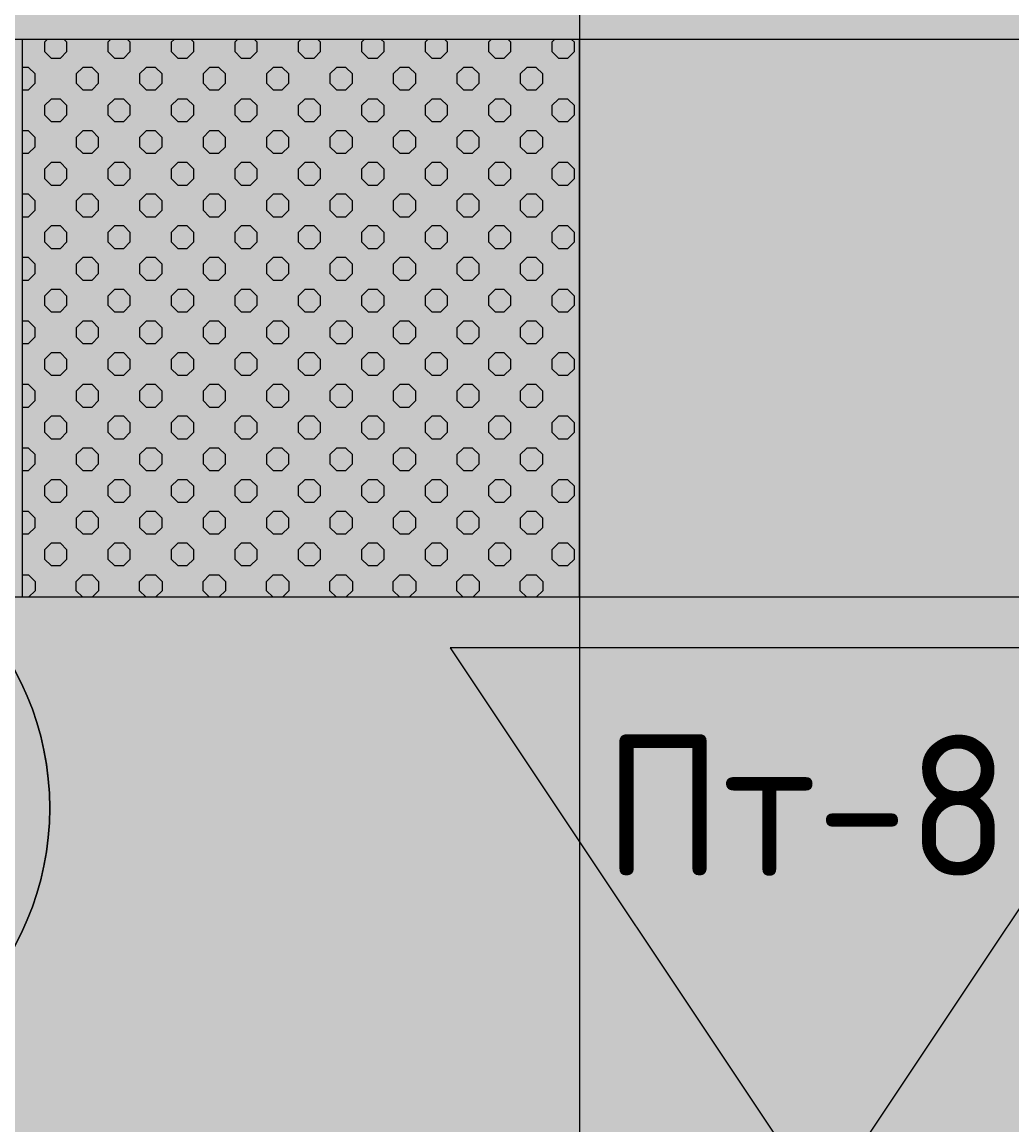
# Model space of a CAD drawing. Header units: millimetres. Extents: x -13069 to 207500, y -71366 to 56785.
# Drawn here: x 169572 to 170638, y 16397 to 17584 of the extents above; entities that cross this region are included whole.
import ezdxf

# ---------------------------------------------------------------- set-up
doc = ezdxf.new("R2010")
doc.units = ezdxf.units.MM
doc.layers.add('PDF _зоны-номер помещения', color=7, linetype='Continuous', true_color=0xffffff)
doc.layers.add('PDF _светильники', color=7, linetype='Continuous', true_color=0xffffff)
doc.layers.add('PDF _Потолки', color=7, linetype='Continuous', lineweight=5, true_color=0x535353)
doc.layers.add('PDF _Потолки - марка', color=7, linetype='Continuous')
doc.layers.add('PDF _Текст', color=7, linetype='Continuous')
doc.styles.add('PDF GOST Common', font='GOST_Common.ttf')

msp = doc.modelspace()

# ---------------------------------------------------------------- linework, layer by layer
at = {"layer": 'PDF _зоны-номер помещения', "color": 7, "lineweight": 13}
msp.add_lwpolyline([(169292.82, 17047.644, 0.4142135), (168983.421, 16738.342, 0.41426648), (169292.82, 16428.942, 0.4142135), (169602.122, 16738.342, 0.41416054)], format="xyb", close=True, dxfattribs=at)
at = {"layer": 'PDF _зоны-номер помещения', "color": 7, "lineweight": 0}
msp.add_circle((169292.785, 16738.361), 309.337, dxfattribs=at)
at = {"layer": 'PDF _Потолки', "color": 7, "lineweight": 13}
for points in [[(170172.221, 18268.344), (170172.221, 15062.841)], [(173365.922, 17565.542), (168182.684, 17565.542)], [(173365.922, 16965.542), (168181.724, 16965.542)]]:
    msp.add_lwpolyline(points, dxfattribs=at)
at = {"layer": 'PDF _Потолки', "color": 254, "lineweight": 0, "true_color": 0xcae6ff, "transparency": 33554559}
msp.add_solid([(168183.824, 18268.344), (173365.922, 18268.344), (168178.624, 15062.841), (173365.922, 15062.841)], dxfattribs=at)
at = {"layer": 'PDF _Потолки - марка', "lineweight": 13}
msp.add_lwpolyline([(170833.219, 16910.943), (170033.219, 16910.943), (170433.219, 16310.943)], close=True, dxfattribs=at)
at = {"layer": 'PDF _Потолки - марка', "color": 7, "lineweight": 0, "true_color": 0xffffff, "transparency": 33554559}
msp.add_solid([(170833.219, 16910.943), (170033.219, 16910.943), (170433.219, 16310.943)], dxfattribs=at)
at = {"layer": 'PDF _светильники', "color": 7, "lineweight": 13}
msp.add_lwpolyline([(169572.325, 16965.643), (170172.325, 16965.643), (170172.325, 17565.643), (169572.325, 17565.643)], close=True, dxfattribs=at)
at = {"layer": 'PDF _светильники', "lineweight": 20}
for points in [[(169599.321, 17565.643), (169596.421, 17562.744), (169596.421, 17552.743), (169603.52, 17545.642), (169613.523, 17545.642), (169620.524, 17552.743), (169620.524, 17562.744), (169617.619, 17565.643)], [(169667.619, 17565.643), (169664.72, 17562.744), (169664.72, 17552.743), (169671.72, 17545.642), (169681.724, 17545.642), (169688.822, 17552.743), (169688.822, 17562.744), (169685.923, 17565.643)], [(169735.923, 17565.643), (169732.92, 17562.744), (169732.92, 17552.743), (169740.025, 17545.642), (169750.022, 17545.642), (169757.121, 17552.743), (169757.121, 17562.744), (169754.222, 17565.643)], [(169804.124, 17565.643), (169801.225, 17562.744), (169801.225, 17552.743), (169808.323, 17545.642), (169818.321, 17545.642), (169825.419, 17552.743), (169825.419, 17562.744), (169822.52, 17565.643)], [(169872.422, 17565.643), (169869.523, 17562.744), (169869.523, 17552.743), (169876.622, 17545.642), (169886.619, 17545.642), (169893.724, 17552.743), (169893.724, 17562.744), (169890.824, 17565.643)], [(169940.721, 17565.643), (169937.822, 17562.744), (169937.822, 17552.743), (169944.92, 17545.642), (169954.924, 17545.642), (169961.924, 17552.743), (169961.924, 17562.744), (169959.019, 17565.643)], [(170009.019, 17565.643), (170006.12, 17562.744), (170006.12, 17552.743), (170013.224, 17545.642), (170023.222, 17545.642), (170030.223, 17552.743), (170030.223, 17562.744), (170027.323, 17565.643)], [(170077.323, 17565.643), (170074.424, 17562.744), (170074.424, 17552.743), (170081.419, 17545.642), (170091.423, 17545.642), (170098.521, 17552.743), (170098.521, 17562.744), (170095.622, 17565.643)], [(170145.622, 17565.643), (170142.723, 17562.744), (170142.723, 17552.743), (170149.723, 17545.642), (170159.721, 17545.642), (170166.819, 17552.743), (170166.819, 17562.744), (170163.92, 17565.643)], [(169572.325, 17511.541), (169579.319, 17511.541), (169586.424, 17518.542), (169586.424, 17528.543), (169579.319, 17535.641), (169572.325, 17535.641)], [(169572.325, 17443.243), (169579.319, 17443.243), (169586.424, 17450.244), (169586.424, 17460.241), (169579.319, 17467.343), (169572.325, 17467.343)], [(169572.325, 17374.941), (169579.319, 17374.941), (169586.424, 17382.043), (169586.424, 17392.044), (169579.319, 17399.041), (169572.325, 17399.041)], [(169572.325, 17306.643), (169579.319, 17306.643), (169586.424, 17313.742), (169586.424, 17323.742), (169579.319, 17330.844), (169572.325, 17330.844)], [(169572.325, 17238.342), (169579.319, 17238.342), (169586.424, 17245.443), (169586.424, 17255.441), (169579.319, 17262.542), (169572.325, 17262.542)], [(169572.325, 17170.043), (169579.319, 17170.043), (169586.424, 17177.142), (169586.424, 17187.142), (169579.319, 17194.241), (169572.325, 17194.241)], [(169572.325, 17101.843), (169579.319, 17101.843), (169586.424, 17108.843), (169586.424, 17118.841), (169579.319, 17125.942), (169572.325, 17125.942)], [(169572.325, 17033.541), (169579.319, 17033.541), (169586.424, 17040.542), (169586.424, 17050.543), (169579.319, 17057.641), (169572.325, 17057.641)], [(169572.325, 16989.343), (169579.319, 16989.343), (169586.424, 16982.342), (169586.424, 16972.341), (169579.722, 16965.643)], [(169637.223, 16965.643), (169630.522, 16972.341), (169630.522, 16982.342), (169637.62, 16989.343), (169647.624, 16989.343), (169654.722, 16982.342), (169654.722, 16972.341), (169648.02, 16965.643)], [(169705.522, 16965.643), (169698.82, 16972.341), (169698.82, 16982.342), (169705.925, 16989.343), (169715.922, 16989.343), (169722.923, 16982.342), (169722.923, 16972.341), (169716.319, 16965.643)], [(169773.82, 16965.643), (169767.124, 16972.341), (169767.124, 16982.342), (169774.223, 16989.343), (169784.22, 16989.343), (169791.221, 16982.342), (169791.221, 16972.341), (169784.623, 16965.643)], [(169842.124, 16965.643), (169835.423, 16972.341), (169835.423, 16982.342), (169842.424, 16989.343), (169852.421, 16989.343), (169859.52, 16982.342), (169859.52, 16972.341), (169852.824, 16965.643)], [(169910.319, 16965.643), (169903.721, 16972.341), (169903.721, 16982.342), (169910.722, 16989.343), (169920.719, 16989.343), (169927.824, 16982.342), (169927.824, 16972.341), (169921.122, 16965.643)], [(169978.624, 16965.643), (169971.922, 16972.341), (169971.922, 16982.342), (169979.02, 16989.343), (169989.024, 16989.343), (169996.122, 16982.342), (169996.122, 16972.341), (169989.421, 16965.643)], [(170046.922, 16965.643), (170040.22, 16972.341), (170040.22, 16982.342), (170047.325, 16989.343), (170057.322, 16989.343), (170064.421, 16982.342), (170064.421, 16972.341), (170057.719, 16965.643)], [(170115.22, 16965.643), (170108.525, 16972.341), (170108.525, 16982.342), (170115.623, 16989.343), (170125.621, 16989.343), (170132.719, 16982.342), (170132.719, 16972.341), (170126.023, 16965.643)]]:
    msp.add_lwpolyline(points, dxfattribs=at)
for points in [[(169654.722, 17528.543), (169647.624, 17535.641), (169637.62, 17535.641), (169630.522, 17528.543), (169630.522, 17518.542), (169637.62, 17511.541), (169647.624, 17511.541), (169654.722, 17518.542)], [(169722.923, 17528.543), (169715.922, 17535.641), (169705.925, 17535.641), (169698.82, 17528.543), (169698.82, 17518.542), (169705.925, 17511.541), (169715.922, 17511.541), (169722.923, 17518.542)], [(169791.221, 17528.543), (169784.22, 17535.641), (169774.223, 17535.641), (169767.124, 17528.543), (169767.124, 17518.542), (169774.223, 17511.541), (169784.22, 17511.541), (169791.221, 17518.542)], [(169859.52, 17528.543), (169852.421, 17535.641), (169842.424, 17535.641), (169835.423, 17528.543), (169835.423, 17518.542), (169842.424, 17511.541), (169852.421, 17511.541), (169859.52, 17518.542)], [(169927.824, 17528.543), (169920.719, 17535.641), (169910.722, 17535.641), (169903.721, 17528.543), (169903.721, 17518.542), (169910.722, 17511.541), (169920.719, 17511.541), (169927.824, 17518.542)], [(169996.122, 17528.543), (169989.024, 17535.641), (169979.02, 17535.641), (169971.922, 17528.543), (169971.922, 17518.542), (169979.02, 17511.541), (169989.024, 17511.541), (169996.122, 17518.542)], [(170064.421, 17528.543), (170057.322, 17535.641), (170047.325, 17535.641), (170040.22, 17528.543), (170040.22, 17518.542), (170047.325, 17511.541), (170057.322, 17511.541), (170064.421, 17518.542)], [(170132.719, 17528.543), (170125.621, 17535.641), (170115.623, 17535.641), (170108.525, 17528.543), (170108.525, 17518.542), (170115.623, 17511.541), (170125.621, 17511.541), (170132.719, 17518.542)], [(169620.524, 17494.442), (169613.523, 17501.544), (169603.52, 17501.544), (169596.421, 17494.442), (169596.421, 17484.442), (169603.52, 17477.343), (169613.523, 17477.343), (169620.524, 17484.442)], [(169688.822, 17494.442), (169681.724, 17501.544), (169671.72, 17501.544), (169664.72, 17494.442), (169664.72, 17484.442), (169671.72, 17477.343), (169681.724, 17477.343), (169688.822, 17484.442)], [(169757.121, 17494.442), (169750.022, 17501.544), (169740.025, 17501.544), (169732.92, 17494.442), (169732.92, 17484.442), (169740.025, 17477.343), (169750.022, 17477.343), (169757.121, 17484.442)], [(169825.419, 17494.442), (169818.321, 17501.544), (169808.323, 17501.544), (169801.225, 17494.442), (169801.225, 17484.442), (169808.323, 17477.343), (169818.321, 17477.343), (169825.419, 17484.442)], [(169893.724, 17494.442), (169886.619, 17501.544), (169876.622, 17501.544), (169869.523, 17494.442), (169869.523, 17484.442), (169876.622, 17477.343), (169886.619, 17477.343), (169893.724, 17484.442)], [(169961.924, 17494.442), (169954.924, 17501.544), (169944.92, 17501.544), (169937.822, 17494.442), (169937.822, 17484.442), (169944.92, 17477.343), (169954.924, 17477.343), (169961.924, 17484.442)], [(170030.223, 17494.442), (170023.222, 17501.544), (170013.224, 17501.544), (170006.12, 17494.442), (170006.12, 17484.442), (170013.224, 17477.343), (170023.222, 17477.343), (170030.223, 17484.442)], [(170098.521, 17494.442), (170091.423, 17501.544), (170081.419, 17501.544), (170074.424, 17494.442), (170074.424, 17484.442), (170081.419, 17477.343), (170091.423, 17477.343), (170098.521, 17484.442)], [(170166.819, 17494.442), (170159.721, 17501.544), (170149.723, 17501.544), (170142.723, 17494.442), (170142.723, 17484.442), (170149.723, 17477.343), (170159.721, 17477.343), (170166.819, 17484.442)], [(169654.722, 17460.241), (169647.624, 17467.343), (169637.62, 17467.343), (169630.522, 17460.241), (169630.522, 17450.244), (169637.62, 17443.243), (169647.624, 17443.243), (169654.722, 17450.244)], [(169722.923, 17460.241), (169715.922, 17467.343), (169705.925, 17467.343), (169698.82, 17460.241), (169698.82, 17450.244), (169705.925, 17443.243), (169715.922, 17443.243), (169722.923, 17450.244)], [(169791.221, 17460.241), (169784.22, 17467.343), (169774.223, 17467.343), (169767.124, 17460.241), (169767.124, 17450.244), (169774.223, 17443.243), (169784.22, 17443.243), (169791.221, 17450.244)], [(169859.52, 17460.241), (169852.421, 17467.343), (169842.424, 17467.343), (169835.423, 17460.241), (169835.423, 17450.244), (169842.424, 17443.243), (169852.421, 17443.243), (169859.52, 17450.244)], [(169927.824, 17460.241), (169920.719, 17467.343), (169910.722, 17467.343), (169903.721, 17460.241), (169903.721, 17450.244), (169910.722, 17443.243), (169920.719, 17443.243), (169927.824, 17450.244)], [(169996.122, 17460.241), (169989.024, 17467.343), (169979.02, 17467.343), (169971.922, 17460.241), (169971.922, 17450.244), (169979.02, 17443.243), (169989.024, 17443.243), (169996.122, 17450.244)], [(170064.421, 17460.241), (170057.322, 17467.343), (170047.325, 17467.343), (170040.22, 17460.241), (170040.22, 17450.244), (170047.325, 17443.243), (170057.322, 17443.243), (170064.421, 17450.244)], [(170132.719, 17460.241), (170125.621, 17467.343), (170115.623, 17467.343), (170108.525, 17460.241), (170108.525, 17450.244), (170115.623, 17443.243), (170125.621, 17443.243), (170132.719, 17450.244)], [(169620.524, 17426.141), (169613.523, 17433.242), (169603.52, 17433.242), (169596.421, 17426.141), (169596.421, 17416.143), (169603.52, 17409.042), (169613.523, 17409.042), (169620.524, 17416.143)], [(169688.822, 17426.141), (169681.724, 17433.242), (169671.72, 17433.242), (169664.72, 17426.141), (169664.72, 17416.143), (169671.72, 17409.042), (169681.724, 17409.042), (169688.822, 17416.143)], [(169757.121, 17426.141), (169750.022, 17433.242), (169740.025, 17433.242), (169732.92, 17426.141), (169732.92, 17416.143), (169740.025, 17409.042), (169750.022, 17409.042), (169757.121, 17416.143)], [(169825.419, 17426.141), (169818.321, 17433.242), (169808.323, 17433.242), (169801.225, 17426.141), (169801.225, 17416.143), (169808.323, 17409.042), (169818.321, 17409.042), (169825.419, 17416.143)], [(169893.724, 17426.141), (169886.619, 17433.242), (169876.622, 17433.242), (169869.523, 17426.141), (169869.523, 17416.143), (169876.622, 17409.042), (169886.619, 17409.042), (169893.724, 17416.143)], [(169961.924, 17426.141), (169954.924, 17433.242), (169944.92, 17433.242), (169937.822, 17426.141), (169937.822, 17416.143), (169944.92, 17409.042), (169954.924, 17409.042), (169961.924, 17416.143)], [(170030.223, 17426.141), (170023.222, 17433.242), (170013.224, 17433.242), (170006.12, 17426.141), (170006.12, 17416.143), (170013.224, 17409.042), (170023.222, 17409.042), (170030.223, 17416.143)], [(170098.521, 17426.141), (170091.423, 17433.242), (170081.419, 17433.242), (170074.424, 17426.141), (170074.424, 17416.143), (170081.419, 17409.042), (170091.423, 17409.042), (170098.521, 17416.143)], [(170166.819, 17426.141), (170159.721, 17433.242), (170149.723, 17433.242), (170142.723, 17426.141), (170142.723, 17416.143), (170149.723, 17409.042), (170159.721, 17409.042), (170166.819, 17416.143)], [(169654.722, 17392.044), (169647.624, 17399.041), (169637.62, 17399.041), (169630.522, 17392.044), (169630.522, 17382.043), (169637.62, 17374.941), (169647.624, 17374.941), (169654.722, 17382.043)], [(169722.923, 17392.044), (169715.922, 17399.041), (169705.925, 17399.041), (169698.82, 17392.044), (169698.82, 17382.043), (169705.925, 17374.941), (169715.922, 17374.941), (169722.923, 17382.043)], [(169791.221, 17392.044), (169784.22, 17399.041), (169774.223, 17399.041), (169767.124, 17392.044), (169767.124, 17382.043), (169774.223, 17374.941), (169784.22, 17374.941), (169791.221, 17382.043)], [(169859.52, 17392.044), (169852.421, 17399.041), (169842.424, 17399.041), (169835.423, 17392.044), (169835.423, 17382.043), (169842.424, 17374.941), (169852.421, 17374.941), (169859.52, 17382.043)], [(169927.824, 17392.044), (169920.719, 17399.041), (169910.722, 17399.041), (169903.721, 17392.044), (169903.721, 17382.043), (169910.722, 17374.941), (169920.719, 17374.941), (169927.824, 17382.043)], [(169996.122, 17392.044), (169989.024, 17399.041), (169979.02, 17399.041), (169971.922, 17392.044), (169971.922, 17382.043), (169979.02, 17374.941), (169989.024, 17374.941), (169996.122, 17382.043)], [(170064.421, 17392.044), (170057.322, 17399.041), (170047.325, 17399.041), (170040.22, 17392.044), (170040.22, 17382.043), (170047.325, 17374.941), (170057.322, 17374.941), (170064.421, 17382.043)], [(170132.719, 17392.044), (170125.621, 17399.041), (170115.623, 17399.041), (170108.525, 17392.044), (170108.525, 17382.043), (170115.623, 17374.941), (170125.621, 17374.941), (170132.719, 17382.043)], [(169620.524, 17357.842), (169613.523, 17364.941), (169603.52, 17364.941), (169596.421, 17357.842), (169596.421, 17347.842), (169603.52, 17340.841), (169613.523, 17340.841), (169620.524, 17347.842)], [(169688.822, 17357.842), (169681.724, 17364.941), (169671.72, 17364.941), (169664.72, 17357.842), (169664.72, 17347.842), (169671.72, 17340.841), (169681.724, 17340.841), (169688.822, 17347.842)], [(169757.121, 17357.842), (169750.022, 17364.941), (169740.025, 17364.941), (169732.92, 17357.842), (169732.92, 17347.842), (169740.025, 17340.841), (169750.022, 17340.841), (169757.121, 17347.842)], [(169825.419, 17357.842), (169818.321, 17364.941), (169808.323, 17364.941), (169801.225, 17357.842), (169801.225, 17347.842), (169808.323, 17340.841), (169818.321, 17340.841), (169825.419, 17347.842)], [(169893.724, 17357.842), (169886.619, 17364.941), (169876.622, 17364.941), (169869.523, 17357.842), (169869.523, 17347.842), (169876.622, 17340.841), (169886.619, 17340.841), (169893.724, 17347.842)], [(169961.924, 17357.842), (169954.924, 17364.941), (169944.92, 17364.941), (169937.822, 17357.842), (169937.822, 17347.842), (169944.92, 17340.841), (169954.924, 17340.841), (169961.924, 17347.842)], [(170030.223, 17357.842), (170023.222, 17364.941), (170013.224, 17364.941), (170006.12, 17357.842), (170006.12, 17347.842), (170013.224, 17340.841), (170023.222, 17340.841), (170030.223, 17347.842)], [(170098.521, 17357.842), (170091.423, 17364.941), (170081.419, 17364.941), (170074.424, 17357.842), (170074.424, 17347.842), (170081.419, 17340.841), (170091.423, 17340.841), (170098.521, 17347.842)], [(170166.819, 17357.842), (170159.721, 17364.941), (170149.723, 17364.941), (170142.723, 17357.842), (170142.723, 17347.842), (170149.723, 17340.841), (170159.721, 17340.841), (170166.819, 17347.842)], [(169654.722, 17323.742), (169647.624, 17330.844), (169637.62, 17330.844), (169630.522, 17323.742), (169630.522, 17313.742), (169637.62, 17306.643), (169647.624, 17306.643), (169654.722, 17313.742)], [(169722.923, 17323.742), (169715.922, 17330.844), (169705.925, 17330.844), (169698.82, 17323.742), (169698.82, 17313.742), (169705.925, 17306.643), (169715.922, 17306.643), (169722.923, 17313.742)], [(169791.221, 17323.742), (169784.22, 17330.844), (169774.223, 17330.844), (169767.124, 17323.742), (169767.124, 17313.742), (169774.223, 17306.643), (169784.22, 17306.643), (169791.221, 17313.742)], [(169859.52, 17323.742), (169852.421, 17330.844), (169842.424, 17330.844), (169835.423, 17323.742), (169835.423, 17313.742), (169842.424, 17306.643), (169852.421, 17306.643), (169859.52, 17313.742)], [(169927.824, 17323.742), (169920.719, 17330.844), (169910.722, 17330.844), (169903.721, 17323.742), (169903.721, 17313.742), (169910.722, 17306.643), (169920.719, 17306.643), (169927.824, 17313.742)], [(169996.122, 17323.742), (169989.024, 17330.844), (169979.02, 17330.844), (169971.922, 17323.742), (169971.922, 17313.742), (169979.02, 17306.643), (169989.024, 17306.643), (169996.122, 17313.742)], [(170064.421, 17323.742), (170057.322, 17330.844), (170047.325, 17330.844), (170040.22, 17323.742), (170040.22, 17313.742), (170047.325, 17306.643), (170057.322, 17306.643), (170064.421, 17313.742)], [(170132.719, 17323.742), (170125.621, 17330.844), (170115.623, 17330.844), (170108.525, 17323.742), (170108.525, 17313.742), (170115.623, 17306.643), (170125.621, 17306.643), (170132.719, 17313.742)], [(169620.524, 17289.541), (169613.523, 17296.643), (169603.52, 17296.643), (169596.421, 17289.541), (169596.421, 17279.544), (169603.52, 17272.543), (169613.523, 17272.543), (169620.524, 17279.544)], [(169688.822, 17289.541), (169681.724, 17296.643), (169671.72, 17296.643), (169664.72, 17289.541), (169664.72, 17279.544), (169671.72, 17272.543), (169681.724, 17272.543), (169688.822, 17279.544)], [(169757.121, 17289.541), (169750.022, 17296.643), (169740.025, 17296.643), (169732.92, 17289.541), (169732.92, 17279.544), (169740.025, 17272.543), (169750.022, 17272.543), (169757.121, 17279.544)], [(169825.419, 17289.541), (169818.321, 17296.643), (169808.323, 17296.643), (169801.225, 17289.541), (169801.225, 17279.544), (169808.323, 17272.543), (169818.321, 17272.543), (169825.419, 17279.544)], [(169893.724, 17289.541), (169886.619, 17296.643), (169876.622, 17296.643), (169869.523, 17289.541), (169869.523, 17279.544), (169876.622, 17272.543), (169886.619, 17272.543), (169893.724, 17279.544)], [(169961.924, 17289.541), (169954.924, 17296.643), (169944.92, 17296.643), (169937.822, 17289.541), (169937.822, 17279.544), (169944.92, 17272.543), (169954.924, 17272.543), (169961.924, 17279.544)], [(170030.223, 17289.541), (170023.222, 17296.643), (170013.224, 17296.643), (170006.12, 17289.541), (170006.12, 17279.544), (170013.224, 17272.543), (170023.222, 17272.543), (170030.223, 17279.544)], [(170098.521, 17289.541), (170091.423, 17296.643), (170081.419, 17296.643), (170074.424, 17289.541), (170074.424, 17279.544), (170081.419, 17272.543), (170091.423, 17272.543), (170098.521, 17279.544)], [(170166.819, 17289.541), (170159.721, 17296.643), (170149.723, 17296.643), (170142.723, 17289.541), (170142.723, 17279.544), (170149.723, 17272.543), (170159.721, 17272.543), (170166.819, 17279.544)], [(169654.722, 17255.441), (169647.624, 17262.542), (169637.62, 17262.542), (169630.522, 17255.441), (169630.522, 17245.443), (169637.62, 17238.342), (169647.624, 17238.342), (169654.722, 17245.443)], [(169722.923, 17255.441), (169715.922, 17262.542), (169705.925, 17262.542), (169698.82, 17255.441), (169698.82, 17245.443), (169705.925, 17238.342), (169715.922, 17238.342), (169722.923, 17245.443)], [(169791.221, 17255.441), (169784.22, 17262.542), (169774.223, 17262.542), (169767.124, 17255.441), (169767.124, 17245.443), (169774.223, 17238.342), (169784.22, 17238.342), (169791.221, 17245.443)], [(169859.52, 17255.441), (169852.421, 17262.542), (169842.424, 17262.542), (169835.423, 17255.441), (169835.423, 17245.443), (169842.424, 17238.342), (169852.421, 17238.342), (169859.52, 17245.443)], [(169927.824, 17255.441), (169920.719, 17262.542), (169910.722, 17262.542), (169903.721, 17255.441), (169903.721, 17245.443), (169910.722, 17238.342), (169920.719, 17238.342), (169927.824, 17245.443)], [(169996.122, 17255.441), (169989.024, 17262.542), (169979.02, 17262.542), (169971.922, 17255.441), (169971.922, 17245.443), (169979.02, 17238.342), (169989.024, 17238.342), (169996.122, 17245.443)], [(170064.421, 17255.441), (170057.322, 17262.542), (170047.325, 17262.542), (170040.22, 17255.441), (170040.22, 17245.443), (170047.325, 17238.342), (170057.322, 17238.342), (170064.421, 17245.443)], [(170132.719, 17255.441), (170125.621, 17262.542), (170115.623, 17262.542), (170108.525, 17255.441), (170108.525, 17245.443), (170115.623, 17238.342), (170125.621, 17238.342), (170132.719, 17245.443)], [(169620.524, 17221.343), (169613.523, 17228.341), (169603.52, 17228.341), (169596.421, 17221.343), (169596.421, 17211.343), (169603.52, 17204.241), (169613.523, 17204.241), (169620.524, 17211.343)], [(169688.822, 17221.343), (169681.724, 17228.341), (169671.72, 17228.341), (169664.72, 17221.343), (169664.72, 17211.343), (169671.72, 17204.241), (169681.724, 17204.241), (169688.822, 17211.343)], [(169757.121, 17221.343), (169750.022, 17228.341), (169740.025, 17228.341), (169732.92, 17221.343), (169732.92, 17211.343), (169740.025, 17204.241), (169750.022, 17204.241), (169757.121, 17211.343)], [(169825.419, 17221.343), (169818.321, 17228.341), (169808.323, 17228.341), (169801.225, 17221.343), (169801.225, 17211.343), (169808.323, 17204.241), (169818.321, 17204.241), (169825.419, 17211.343)], [(169893.724, 17221.343), (169886.619, 17228.341), (169876.622, 17228.341), (169869.523, 17221.343), (169869.523, 17211.343), (169876.622, 17204.241), (169886.619, 17204.241), (169893.724, 17211.343)], [(169961.924, 17221.343), (169954.924, 17228.341), (169944.92, 17228.341), (169937.822, 17221.343), (169937.822, 17211.343), (169944.92, 17204.241), (169954.924, 17204.241), (169961.924, 17211.343)], [(170030.223, 17221.343), (170023.222, 17228.341), (170013.224, 17228.341), (170006.12, 17221.343), (170006.12, 17211.343), (170013.224, 17204.241), (170023.222, 17204.241), (170030.223, 17211.343)], [(170098.521, 17221.343), (170091.423, 17228.341), (170081.419, 17228.341), (170074.424, 17221.343), (170074.424, 17211.343), (170081.419, 17204.241), (170091.423, 17204.241), (170098.521, 17211.343)], [(170166.819, 17221.343), (170159.721, 17228.341), (170149.723, 17228.341), (170142.723, 17221.343), (170142.723, 17211.343), (170149.723, 17204.241), (170159.721, 17204.241), (170166.819, 17211.343)], [(169654.722, 17187.142), (169647.624, 17194.241), (169637.62, 17194.241), (169630.522, 17187.142), (169630.522, 17177.142), (169637.62, 17170.043), (169647.624, 17170.043), (169654.722, 17177.142)], [(169722.923, 17187.142), (169715.922, 17194.241), (169705.925, 17194.241), (169698.82, 17187.142), (169698.82, 17177.142), (169705.925, 17170.043), (169715.922, 17170.043), (169722.923, 17177.142)], [(169791.221, 17187.142), (169784.22, 17194.241), (169774.223, 17194.241), (169767.124, 17187.142), (169767.124, 17177.142), (169774.223, 17170.043), (169784.22, 17170.043), (169791.221, 17177.142)], [(169859.52, 17187.142), (169852.421, 17194.241), (169842.424, 17194.241), (169835.423, 17187.142), (169835.423, 17177.142), (169842.424, 17170.043), (169852.421, 17170.043), (169859.52, 17177.142)], [(169927.824, 17187.142), (169920.719, 17194.241), (169910.722, 17194.241), (169903.721, 17187.142), (169903.721, 17177.142), (169910.722, 17170.043), (169920.719, 17170.043), (169927.824, 17177.142)], [(169996.122, 17187.142), (169989.024, 17194.241), (169979.02, 17194.241), (169971.922, 17187.142), (169971.922, 17177.142), (169979.02, 17170.043), (169989.024, 17170.043), (169996.122, 17177.142)], [(170064.421, 17187.142), (170057.322, 17194.241), (170047.325, 17194.241), (170040.22, 17187.142), (170040.22, 17177.142), (170047.325, 17170.043), (170057.322, 17170.043), (170064.421, 17177.142)], [(170132.719, 17187.142), (170125.621, 17194.241), (170115.623, 17194.241), (170108.525, 17187.142), (170108.525, 17177.142), (170115.623, 17170.043), (170125.621, 17170.043), (170132.719, 17177.142)], [(169620.524, 17153.042), (169613.523, 17160.043), (169603.52, 17160.043), (169596.421, 17153.042), (169596.421, 17143.041), (169603.52, 17135.943), (169613.523, 17135.943), (169620.524, 17143.041)], [(169688.822, 17153.042), (169681.724, 17160.043), (169671.72, 17160.043), (169664.72, 17153.042), (169664.72, 17143.041), (169671.72, 17135.943), (169681.724, 17135.943), (169688.822, 17143.041)], [(169757.121, 17153.042), (169750.022, 17160.043), (169740.025, 17160.043), (169732.92, 17153.042), (169732.92, 17143.041), (169740.025, 17135.943), (169750.022, 17135.943), (169757.121, 17143.041)], [(169825.419, 17153.042), (169818.321, 17160.043), (169808.323, 17160.043), (169801.225, 17153.042), (169801.225, 17143.041), (169808.323, 17135.943), (169818.321, 17135.943), (169825.419, 17143.041)], [(169893.724, 17153.042), (169886.619, 17160.043), (169876.622, 17160.043), (169869.523, 17153.042), (169869.523, 17143.041), (169876.622, 17135.943), (169886.619, 17135.943), (169893.724, 17143.041)], [(169961.924, 17153.042), (169954.924, 17160.043), (169944.92, 17160.043), (169937.822, 17153.042), (169937.822, 17143.041), (169944.92, 17135.943), (169954.924, 17135.943), (169961.924, 17143.041)], [(170030.223, 17153.042), (170023.222, 17160.043), (170013.224, 17160.043), (170006.12, 17153.042), (170006.12, 17143.041), (170013.224, 17135.943), (170023.222, 17135.943), (170030.223, 17143.041)], [(170098.521, 17153.042), (170091.423, 17160.043), (170081.419, 17160.043), (170074.424, 17153.042), (170074.424, 17143.041), (170081.419, 17135.943), (170091.423, 17135.943), (170098.521, 17143.041)], [(170166.819, 17153.042), (170159.721, 17160.043), (170149.723, 17160.043), (170142.723, 17153.042), (170142.723, 17143.041), (170149.723, 17135.943), (170159.721, 17135.943), (170166.819, 17143.041)], [(169654.722, 17118.841), (169647.624, 17125.942), (169637.62, 17125.942), (169630.522, 17118.841), (169630.522, 17108.843), (169637.62, 17101.843), (169647.624, 17101.843), (169654.722, 17108.843)], [(169722.923, 17118.841), (169715.922, 17125.942), (169705.925, 17125.942), (169698.82, 17118.841), (169698.82, 17108.843), (169705.925, 17101.843), (169715.922, 17101.843), (169722.923, 17108.843)], [(169791.221, 17118.841), (169784.22, 17125.942), (169774.223, 17125.942), (169767.124, 17118.841), (169767.124, 17108.843), (169774.223, 17101.843), (169784.22, 17101.843), (169791.221, 17108.843)], [(169859.52, 17118.841), (169852.421, 17125.942), (169842.424, 17125.942), (169835.423, 17118.841), (169835.423, 17108.843), (169842.424, 17101.843), (169852.421, 17101.843), (169859.52, 17108.843)], [(169927.824, 17118.841), (169920.719, 17125.942), (169910.722, 17125.942), (169903.721, 17118.841), (169903.721, 17108.843), (169910.722, 17101.843), (169920.719, 17101.843), (169927.824, 17108.843)], [(169996.122, 17118.841), (169989.024, 17125.942), (169979.02, 17125.942), (169971.922, 17118.841), (169971.922, 17108.843), (169979.02, 17101.843), (169989.024, 17101.843), (169996.122, 17108.843)], [(170064.421, 17118.841), (170057.322, 17125.942), (170047.325, 17125.942), (170040.22, 17118.841), (170040.22, 17108.843), (170047.325, 17101.843), (170057.322, 17101.843), (170064.421, 17108.843)], [(170132.719, 17118.841), (170125.621, 17125.942), (170115.623, 17125.942), (170108.525, 17118.841), (170108.525, 17108.843), (170115.623, 17101.843), (170125.621, 17101.843), (170132.719, 17108.843)], [(169620.524, 17084.741), (169613.523, 17091.842), (169603.52, 17091.842), (169596.421, 17084.741), (169596.421, 17074.743), (169603.52, 17067.642), (169613.523, 17067.642), (169620.524, 17074.743)], [(169688.822, 17084.741), (169681.724, 17091.842), (169671.72, 17091.842), (169664.72, 17084.741), (169664.72, 17074.743), (169671.72, 17067.642), (169681.724, 17067.642), (169688.822, 17074.743)], [(169757.121, 17084.741), (169750.022, 17091.842), (169740.025, 17091.842), (169732.92, 17084.741), (169732.92, 17074.743), (169740.025, 17067.642), (169750.022, 17067.642), (169757.121, 17074.743)], [(169825.419, 17084.741), (169818.321, 17091.842), (169808.323, 17091.842), (169801.225, 17084.741), (169801.225, 17074.743), (169808.323, 17067.642), (169818.321, 17067.642), (169825.419, 17074.743)], [(169893.724, 17084.741), (169886.619, 17091.842), (169876.622, 17091.842), (169869.523, 17084.741), (169869.523, 17074.743), (169876.622, 17067.642), (169886.619, 17067.642), (169893.724, 17074.743)], [(169961.924, 17084.741), (169954.924, 17091.842), (169944.92, 17091.842), (169937.822, 17084.741), (169937.822, 17074.743), (169944.92, 17067.642), (169954.924, 17067.642), (169961.924, 17074.743)], [(170030.223, 17084.741), (170023.222, 17091.842), (170013.224, 17091.842), (170006.12, 17084.741), (170006.12, 17074.743), (170013.224, 17067.642), (170023.222, 17067.642), (170030.223, 17074.743)], [(170098.521, 17084.741), (170091.423, 17091.842), (170081.419, 17091.842), (170074.424, 17084.741), (170074.424, 17074.743), (170081.419, 17067.642), (170091.423, 17067.642), (170098.521, 17074.743)], [(170166.819, 17084.741), (170159.721, 17091.842), (170149.723, 17091.842), (170142.723, 17084.741), (170142.723, 17074.743), (170149.723, 17067.642), (170159.721, 17067.642), (170166.819, 17074.743)], [(169654.722, 17050.543), (169647.624, 17057.641), (169637.62, 17057.641), (169630.522, 17050.543), (169630.522, 17040.542), (169637.62, 17033.541), (169647.624, 17033.541), (169654.722, 17040.542)], [(169722.923, 17050.543), (169715.922, 17057.641), (169705.925, 17057.641), (169698.82, 17050.543), (169698.82, 17040.542), (169705.925, 17033.541), (169715.922, 17033.541), (169722.923, 17040.542)], [(169791.221, 17050.543), (169784.22, 17057.641), (169774.223, 17057.641), (169767.124, 17050.543), (169767.124, 17040.542), (169774.223, 17033.541), (169784.22, 17033.541), (169791.221, 17040.542)], [(169859.52, 17050.543), (169852.421, 17057.641), (169842.424, 17057.641), (169835.423, 17050.543), (169835.423, 17040.542), (169842.424, 17033.541), (169852.421, 17033.541), (169859.52, 17040.542)], [(169927.824, 17050.543), (169920.719, 17057.641), (169910.722, 17057.641), (169903.721, 17050.543), (169903.721, 17040.542), (169910.722, 17033.541), (169920.719, 17033.541), (169927.824, 17040.542)], [(169996.122, 17050.543), (169989.024, 17057.641), (169979.02, 17057.641), (169971.922, 17050.543), (169971.922, 17040.542), (169979.02, 17033.541), (169989.024, 17033.541), (169996.122, 17040.542)], [(170064.421, 17050.543), (170057.322, 17057.641), (170047.325, 17057.641), (170040.22, 17050.543), (170040.22, 17040.542), (170047.325, 17033.541), (170057.322, 17033.541), (170064.421, 17040.542)], [(170132.719, 17050.543), (170125.621, 17057.641), (170115.623, 17057.641), (170108.525, 17050.543), (170108.525, 17040.542), (170115.623, 17033.541), (170125.621, 17033.541), (170132.719, 17040.542)], [(169620.524, 17016.442), (169613.523, 17023.541), (169603.52, 17023.541), (169596.421, 17016.442), (169596.421, 17006.442), (169603.52, 16999.343), (169613.523, 16999.343), (169620.524, 17006.442)], [(169688.822, 17016.442), (169681.724, 17023.541), (169671.72, 17023.541), (169664.72, 17016.442), (169664.72, 17006.442), (169671.72, 16999.343), (169681.724, 16999.343), (169688.822, 17006.442)], [(169757.121, 17016.442), (169750.022, 17023.541), (169740.025, 17023.541), (169732.92, 17016.442), (169732.92, 17006.442), (169740.025, 16999.343), (169750.022, 16999.343), (169757.121, 17006.442)], [(169825.419, 17016.442), (169818.321, 17023.541), (169808.323, 17023.541), (169801.225, 17016.442), (169801.225, 17006.442), (169808.323, 16999.343), (169818.321, 16999.343), (169825.419, 17006.442)], [(169893.724, 17016.442), (169886.619, 17023.541), (169876.622, 17023.541), (169869.523, 17016.442), (169869.523, 17006.442), (169876.622, 16999.343), (169886.619, 16999.343), (169893.724, 17006.442)], [(169961.924, 17016.442), (169954.924, 17023.541), (169944.92, 17023.541), (169937.822, 17016.442), (169937.822, 17006.442), (169944.92, 16999.343), (169954.924, 16999.343), (169961.924, 17006.442)], [(170030.223, 17016.442), (170023.222, 17023.541), (170013.224, 17023.541), (170006.12, 17016.442), (170006.12, 17006.442), (170013.224, 16999.343), (170023.222, 16999.343), (170030.223, 17006.442)], [(170098.521, 17016.442), (170091.423, 17023.541), (170081.419, 17023.541), (170074.424, 17016.442), (170074.424, 17006.442), (170081.419, 16999.343), (170091.423, 16999.343), (170098.521, 17006.442)], [(170166.819, 17016.442), (170159.721, 17023.541), (170149.723, 17023.541), (170142.723, 17016.442), (170142.723, 17006.442), (170149.723, 16999.343), (170159.721, 16999.343), (170166.819, 17006.442)]]:
    msp.add_lwpolyline(points, close=True, dxfattribs=at)
at = {"layer": 'PDF _светильники', "color": 53, "lineweight": 0, "true_color": 0xf7e046, "transparency": 33554559}
msp.add_solid([(169572.325, 16965.643), (170172.325, 16965.643), (169572.325, 17565.643), (170172.325, 17565.643)], dxfattribs=at)

# ---------------------------------------------------------------- texts
at = {"layer": 'PDF _Текст', "insert": (170198.337, 16741.165), "char_height": 151.5063, "attachment_point": 4, "style": 'PDF GOST Common'}
msp.add_mtext('Пт-8', dxfattribs=at)

doc.saveas('drawing.dxf')
